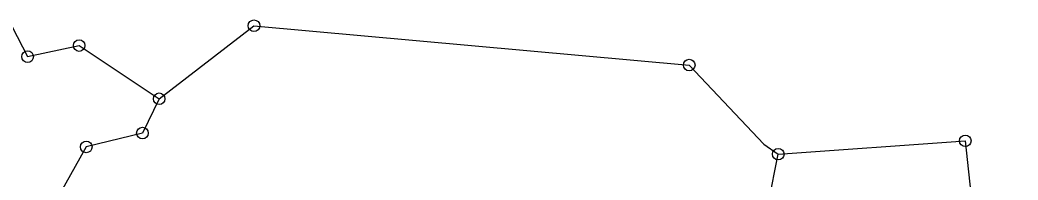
# Model space of a CAD drawing. Header units: metres. Extents: x 260190 to 263401, y 2203527 to 2206859.
# Drawn here: x 262073 to 262292.9, y 2205011.1 to 2205046.5 of the extents above; entities that cross this region are included whole.
import ezdxf

# ---------------------------------------------------------------- set-up
doc = ezdxf.new("R2010")
doc.units = ezdxf.units.M
doc.header["$MEASUREMENT"] = 0
doc.layers.add('POLY_PARCEL', color=6, linetype='Continuous')
doc.layers.add('SYM_STONE', color=1, linetype='Continuous')

msp = doc.modelspace()

# ---------------------------------------------------------------- linework, layer by layer
at = {"layer": 'POLY_PARCEL'}
for p, q in [((262071.31, 2205044.96), (262074.7, 2205038.39)), ((262103.67, 2205029.09), (262124.56, 2205045.22)), ((262124.56, 2205045.22), (262220.43, 2205036.54)), ((262074.7, 2205038.39), (262086.05, 2205040.84)), ((262086.05, 2205040.84), (262103.67, 2205029.09)), ((262220.43, 2205036.54), (262236.83, 2205019.05)), ((262103.67, 2205029.09), (262099.99, 2205021.52)), ((262099.99, 2205021.52), (262087.62, 2205018.47)), ((262087.62, 2205018.47), (262081.73, 2205007.96)), ((262236.83, 2205019.05), (262240.04, 2205016.87)), ((262240.04, 2205016.87), (262281.24, 2205019.81)), ((262281.24, 2205019.81), (262292.86, 2204910.5)), ((262229.22, 2204963.27), (262240.04, 2205016.87))]:
    msp.add_line(p, q, dxfattribs=at)
at = {"layer": 'SYM_STONE'}
for centre in [(262124.56, 2205045.22), (262086.05, 2205040.84), (262074.7, 2205038.39), (262220.43, 2205036.54), (262103.67, 2205029.09), (262099.99, 2205021.52), (262281.24, 2205019.81), (262087.62, 2205018.47), (262240.04, 2205016.87)]:
    msp.add_circle(centre, 1.28, dxfattribs=at)

doc.saveas('drawing.dxf')
